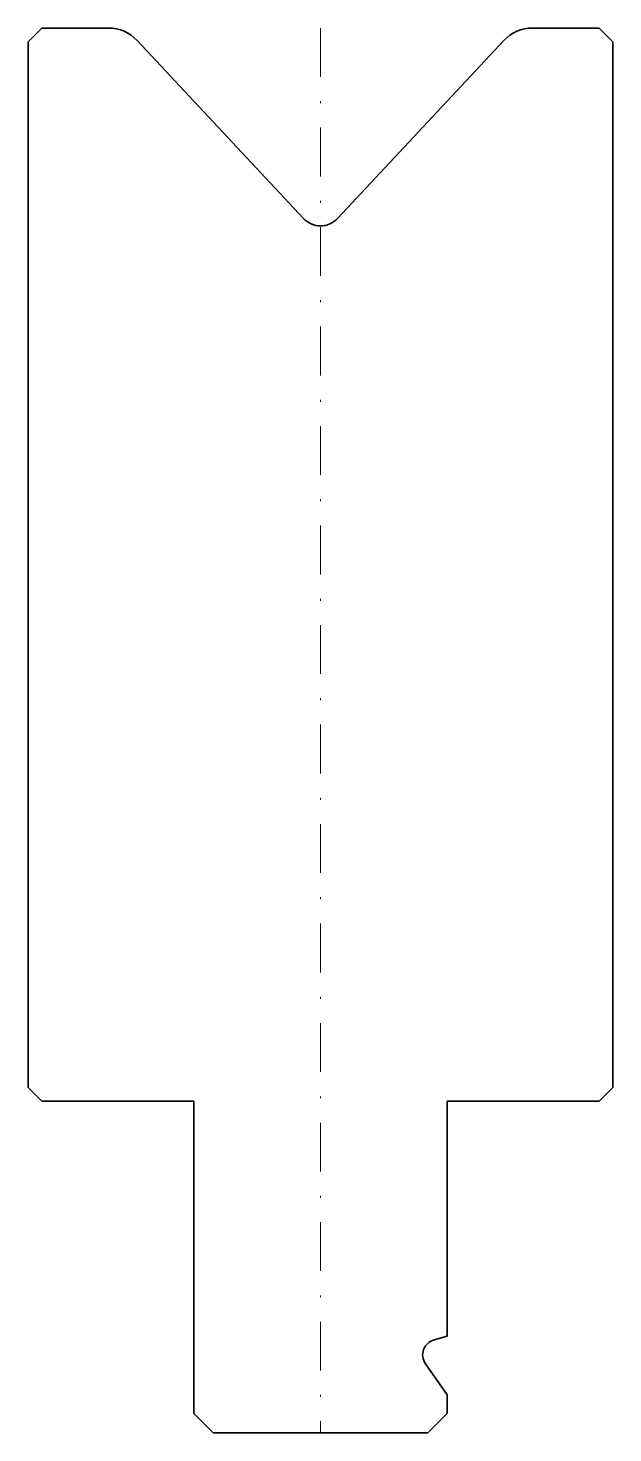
# Model space of a CAD drawing. Header units: millimetres. Extents: x -15 to 15, y -72 to 0.
import ezdxf

# ---------------------------------------------------------------- set-up
doc = ezdxf.new("R2010")
doc.units = ezdxf.units.MM
doc.header["$LTSCALE"] = 5
doc.linetypes.add('AUSGEZOGEN', pattern=[0])
doc.linetypes.add('DASHDOT', pattern=[1, 0.5, -0.25, 0, -0.25])
doc.layers.add('2', color=7, linetype='Continuous')

msp = doc.modelspace()

# ---------------------------------------------------------------- linework, layer by layer
at = {"layer": '2', "color": 7, "linetype": 'AUSGEZOGEN', "lineweight": 35}
for p, q in [((-14.996, -0.7), (-14.296, 0)), ((-14.296, 0), (-10.865, 0)), ((10.874, 0), (14.304, 0)), ((14.304, 0), (15.004, -0.7)), ((-14.996, -54.3), (-14.996, -0.7)), ((-9.405, -0.634), (-0.872, -9.757)), ((0.881, -9.757), (9.413, -0.634)), ((15.004, -0.7), (15.004, -54.3)), ((-14.296, -55), (-14.996, -54.3)), ((15.004, -54.3), (14.304, -55)), ((-6.496, -55), (-14.296, -55)), ((-6.496, -71), (-6.496, -55)), ((14.304, -55), (6.504, -55)), ((6.504, -55), (6.504, -67.049)), ((6.504, -67.049), (5.837, -67.228)), ((5.389, -68.46), (6.504, -70.053)), ((6.504, -70.053), (6.504, -71)), ((-5.496, -72), (-6.496, -71)), ((6.504, -71), (5.504, -72)), ((5.504, -72), (-5.496, -72))]:
    msp.add_line(p, q, dxfattribs=at)
at = {"layer": '2', "color": 7, "linetype": 'DASHDOT', "lineweight": 18}
msp.add_line((0, 0), (0, -72), dxfattribs=at)
at = {"layer": '2', "color": 7, "linetype": 'AUSGEZOGEN', "lineweight": 35}
for centre, radius, start, end in [((-10.865, -2), 2, 43.08333, 90), ((10.874, -2), 2, 90, 136.91667), ((0.004, -8.938), 1.2, 223.08333, 316.91667), ((6.044, -68.001), 0.8, 105, 215)]:
    msp.add_arc(centre, radius, start, end, dxfattribs=at)

doc.saveas('drawing.dxf')
